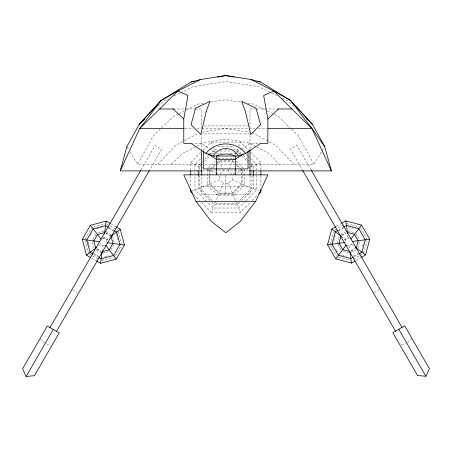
<?xml version="1.0" encoding="UTF-8"?>
<svg xmlns="http://www.w3.org/2000/svg" width="452" height="452" viewBox="0 0 452 452"><rect width="100%" height="100%" fill="white"/><g stroke="black" fill="none" stroke-linecap="round" stroke-linejoin="round"><path stroke-width="0.34" stroke-dasharray="2.26 1.69" d="M102.192 251.114L102.87 245.961L100.35 244.509L100.05 243.385M106.83 241.566L106.378 239.882L103.858 238.43L104.197 235.854M330.096 244.43L333.452 231.921M333.616 241.453L335.712 233.639M337.412 243.464L339.311 236.385M345.17 241.357L345.622 239.673L348.142 238.221L349.825 238.673M346.322 245.001L349.13 245.752L351.65 244.3L351.95 243.176M357.792 248.238L359.69 241.153M362.611 246.43L363.832 241.871M363.47 253.369L366.821 240.865M201.496 202.468L211.287 212.254L223.226 183.439L228.418 183.439L232.091 179.766L232.091 175.868M228.949 169.613L228.418 170.901L232.091 174.574L244.34 169.494M229.215 168.969L232.413 161.251L234.373 163.217M232.949 159.952L234.085 157.206M235.113 154.737L238.3 147.041M238.554 146.42L240.351 142.081L248.673 150.397M200.428 164.291L137.657 164.291L153.544 135.56L173.568 116.288L178.54 113.831M85.168 239.164L91.637 227.949M90.343 235.458L92.366 231.955M92.807 239.56L96.474 233.215M140.979 169.958L155.081 145.538L161.613 149.313L149.623 170.082M110.921 250.024L113.921 244.826M115.429 255.849L121.56 245.227M251.052 164.291L313.982 164.291L323.999 147.753M157.821 164.291L176.127 145.052L184.162 140.804M190.733 170.246L190.733 162.635L200.518 152.844M202.965 150.397L211.287 142.081L240.351 142.081M200.343 159.019L194.97 164.392L194.97 171.297M200.626 163.262L198.174 165.714L198.174 169.879M201.117 162.771L202.592 161.302M204.553 159.336L208.479 155.409M208.971 154.923L214.367 149.522L218.531 149.522M201.643 164.358L199.665 166.336L199.665 171.229M204.609 161.392L209.547 156.448M211.525 154.471L214.988 151.013M208.632 167.941L215.095 161.471M215.079 164.488L209.259 170.308L209.259 175.11M217.022 162.545L218.96 160.607L232.678 160.607L242.379 170.308L242.379 175.11M210.886 169.596L209.903 170.573L209.903 183.761L219.226 193.083L232.413 193.083L241.735 183.761L241.735 170.573L240.752 169.596M212.847 167.63L216.282 164.195M216.774 163.709L219.226 161.251L232.413 161.251M220.011 174.11L223.226 170.901L222.689 169.613M237.639 202.332L236.656 203.321L214.988 203.321L213.999 202.332M239.617 200.355L251.973 188.004L251.973 171.924M239.724 202.36L237.272 204.812L214.367 204.812L211.915 202.36M241.69 200.394L253.465 188.62L253.465 175.432M245.436 201.18L238.599 208.016L213.045 208.016L207.18 202.157M245.922 200.688L256.668 189.947L256.668 171.986M211.287 212.254L240.351 212.254L250.142 202.468M252.097 200.507L256.99 195.614M158.115 106.231L163.11 101.423L168.703 98.655M171.331 164.291L182.58 153.567L196.202 146.369M407.342 342.763L411.461 338.943M98.287 246.091L100.35 244.509M106.378 239.882L110.503 236.718M236.972 152.245L240.939 149.555M241.504 149.171L250.007 143.414L259.843 143.414M336.463 226.328L341.164 223.616M334.983 229.921L345.017 224.13M338.265 230.096L342.944 227.401M338.395 230.989L343.65 227.955M340.808 234.43L345.424 231.763M341.881 235.176L346.119 232.735M341.565 235.78L346.215 233.096M344.192 239.56L348.351 237.159M351.057 250.883L355.125 248.532M351.159 251.239L355.391 248.798M351.266 252.544L355.888 249.883M353.622 256.018L358.295 253.323M353.746 256.911L358.425 254.21M353.436 259.16L359.34 255.753M359.928 255.414L362.289 254.052M356.114 260.358L360.809 257.646M374.064 292.664L379.409 289.579M184.783 140.476L198.377 133.295M196.823 146.041L203.016 142.77L225.825 139.041L248.634 142.77L256.064 146.697M174.297 95.886L179.885 93.118M180.506 92.807L192.931 86.654L225.819 81.575L258.708 86.654L269.268 91.886M179.161 113.52L184.128 111.062M186.614 109.83L198.417 103.988L203.897 103.141M191.97 191.185L219.553 179.766L223.226 183.439M248.34 167.839L250.261 167.042M250.86 166.794L260.906 162.635L260.906 170.246M401.455 344.899L405.484 343.656M93.298 227.006L105.146 223.83M96.316 228.921L102.83 227.175M97.756 232.865L104.197 231.141M102.175 238.882L103.858 238.43M102.87 245.961L105.678 245.21M102.531 253.25L109.61 251.352M104.548 257.041L109.107 255.821M101.581 260.555L113.429 257.38M202.372 132.193L225.825 128.357L249.272 132.193M210.751 102.084L225.819 99.756L240.893 102.084M173.681 108.977L194.693 108.977M195.343 108.977L201.632 108.977L201.632 127.916M256.295 108.977L250.007 108.977L250.007 127.345M256.945 108.977L278.455 108.977M203.733 125.927L249.306 125.927M184.902 128.47L193.366 128.47M196.891 128.47L201.129 128.47M201.829 128.47L248.397 128.47M249.103 128.47L254.747 128.47M258.273 128.47L267.448 128.47M250.007 133.888L201.632 133.888L201.632 149.335M191.094 143.414L201.632 143.414L208.999 148.403M217.875 146.318L233.074 146.318M224.78 149.522L226.859 149.522M233.108 149.522L237.272 149.522L241.198 153.448M219.881 151.013L232.458 151.013M209.383 153.397L213.576 153.397M216.372 153.397L221.972 153.397M229.667 153.397L235.272 153.397L235.272 154.72M238.063 153.397L242.255 153.397M218.084 158.488L233.56 158.488M200.959 164.291L250.504 164.291M202.869 170.901L249.476 170.901M201.632 186.337L250.007 186.337M247.741 103.141L253.222 103.988L266.889 110.751M346.853 223.627L358.702 226.802M347.87 226.616L355.684 228.712M347.803 230.932L354.888 232.831M343.028 251.318L349.469 253.041M341.588 255.261L346.147 256.482M338.571 257.177L350.419 260.352M46.516 343.865L51.212 345.311M190.733 162.635L202.739 167.607M207.298 169.494L215.05 172.709M215.694 172.975L218.265 174.037M232.091 179.766L259.047 190.93M271.754 93.118L276.726 95.575M282.314 98.344L288.529 101.423L294.523 107.192M267.511 111.062L278.07 116.288L291.088 128.814M252.035 132.639L275.517 145.052L293.823 164.291M256.679 147.024L269.064 153.567L279.268 164.291M110.836 223.825L115.537 226.537M106.983 224.339L109.344 225.701M109.938 226.04L115.836 229.452M109.056 227.605L113.734 230.305M108.35 228.164L113.605 231.198M105.994 231.639L111.192 234.633M105.881 232.944L110.723 235.735M105.785 233.3L110.435 235.989M103.649 237.362L107.808 239.763M96.875 248.741L101.525 251.425M96.609 249.007L100.841 251.448M96.112 250.086L100.734 252.753M91.372 252.182L93.123 253.193M93.705 253.532L98.96 256.566M93.575 254.419L98.253 257.12M89.711 254.261L92.072 255.623M92.66 255.962L98.564 259.369M91.779 258.194L95.886 260.567M72.591 289.788L77.343 292.529M209.57 148.787L214.672 152.245M341.497 236.509L345.622 239.673M351.65 244.3L353.713 245.882M40.539 339.153L44.658 342.972M291.585 129.3L298.094 135.56L313.982 164.291M250.628 152.358L260.906 162.635M246.413 154.132L247.877 155.601M248.363 156.087L250.318 158.042M250.809 158.528L256.668 164.392L256.668 171.297M243.159 155.409L247.086 159.336M247.577 159.827L249.046 161.302M251.013 163.262L253.465 165.714L253.465 169.879M236.656 151.013L241.102 155.46M241.594 155.957L248.018 162.381M250.984 165.347L251.973 166.336L251.973 171.229M236.046 160.974L244.001 168.935M236.339 165.178L238.792 167.63M212.022 200.355L199.665 188.004L199.665 171.924M209.954 200.394L198.174 188.62L198.174 175.432M206.694 201.665L194.97 189.947L194.97 171.986M193.671 194.637L199.541 200.507M126.927 146.572L128.718 149.527M130.148 151.889L137.657 164.291M360.363 227.74L366.832 238.955M355.526 233.006L359.193 239.357M311.371 170.359L296.919 145.329L290.387 149.103L302.377 169.873M337.746 244.04L341.413 250.391M336.288 249.894L338.311 253.397M330.44 245.018L336.57 255.64M211.287 142.081L213.084 146.42M213.344 147.041L215.18 151.476M217.553 157.206L218.689 159.952M219.226 161.251L222.424 168.969M228.418 183.439L235.413 200.332M235.65 200.903L240.351 212.254M118.373 231.469L121.548 243.317M116.288 233.848L118.384 241.662M112.52 235.944L114.588 243.673M92.485 242.006L94.039 247.798M88.168 242.08L89.389 246.639M85.004 240.413L88.53 253.578M347.718 235L348.142 238.221M349.13 245.752L349.554 248.973M260.906 175.783L260.906 188.241M250.007 134.99L250.007 149.335M250.007 175.545L250.007 194.818L201.632 194.818L201.632 175.545M244.498 169.432L244.498 184.908L233.56 195.846L218.084 195.846L207.14 184.908L207.14 169.432M242.379 175.794L242.379 184.026L232.678 193.727L218.96 193.727L209.259 184.026L209.259 175.794M225.819 175.545L225.819 194.818M219.553 175.868L219.553 179.766M190.733 175.783L190.733 187.546"/><path stroke-width="0.68" d="M96.474 260.906L100.587 263.279L102.107 251.758L109.237 249.849L112.927 243.453L111.017 236.323M104.452 233.921L106.141 221.107L110.254 223.486M249.476 170.901L331.401 170.901L324.711 146.572L312.501 124.498L290.506 100.446L273.799 91.027L263.663 95.53L267.866 118.961L267.866 143.414L260.544 143.414L245.752 153.397L238.379 156.019L213.259 156.019L205.892 153.397L191.094 143.414L183.778 143.414L183.778 118.961L187.975 95.53L177.839 91.027L161.132 100.446L139.137 124.498L126.927 146.572L120.238 170.901L202.163 170.901M354.939 261.036L351.413 263.075L335.689 258.86L327.553 244.764L331.762 229.04L335.876 226.667M356.289 247.86L358.199 240.73L354.509 234.334L347.379 232.424M361.397 257.307L365.51 254.934L369.725 239.21L361.583 225.113L345.859 220.904L341.746 223.277M120.238 170.901L139.747 128.47L161.132 100.446L191.162 81.981L200.615 79.507L225.819 75.54L251.029 79.507L260.476 81.981L290.506 100.446L311.897 128.47L324.711 146.572M255.691 201.309L267.866 174.856L183.778 174.856L195.948 201.309L211.22 221.271L225.819 232.746L240.419 221.271L255.691 201.309L195.948 201.309M425.886 376.25L429.4 368.646L404.681 325.83L392.822 332.678L417.541 375.493L425.886 376.25L398.749 329.254M90.603 257.516L86.49 255.143L82.275 239.419L90.417 225.322L106.141 221.107M49.98 327.576L140.629 170.568M26.114 376.459L34.459 375.702L59.178 332.887L47.319 326.039L22.6 368.855L26.114 376.459L53.251 329.463M56.517 331.35L149.335 170.579M100.587 263.279L116.311 259.069L124.447 244.973L120.238 229.249L116.124 226.876M335.689 258.86L346.322 245.001M350.95 238.972L361.583 225.113M161.132 100.446L139.137 124.498L140.634 123.057M258.951 193.659L260.906 191.699L260.906 189.625M184.196 128.47L139.747 128.47L177.839 91.027L200.615 79.507M142.634 121.13L144.629 119.209M267.866 118.961L278.455 108.977M86.49 255.143L96.739 247.278M111.531 235.927L120.238 229.249M243.492 153.929L235.272 159.347L216.372 159.347L208.152 153.929M337.678 230.435L335.344 231.786L332.022 244.176L338.435 255.284L350.825 258.6L353.165 257.25M343.526 227.062L346.447 225.373L358.837 228.695L365.25 239.797L361.928 252.188L359.007 253.877M104.621 232.633L97.491 234.543L93.801 240.939L95.711 248.069M191.162 81.981L194.626 81.337M217.502 77.089L225.819 75.54L231.367 76.574M327.553 244.764L344.87 242.481M352.402 241.492L369.725 239.21M159.709 108.977L173.681 108.977M277.957 108.977L291.93 108.977L311.897 128.47L331.401 170.901M268.149 128.47L311.897 128.47M82.275 239.419L99.598 241.701M107.13 242.69L124.447 244.973M232.752 76.829L234.136 77.089M257.013 81.337L260.476 81.981M251.029 79.507L273.799 91.027L291.93 108.977M108.474 227.271L105.553 225.582L93.163 228.898L86.75 240.006L90.072 252.397L92.993 254.086M114.322 230.644L116.656 231.995L119.978 244.385L113.565 255.487L101.175 258.81L98.835 257.459M331.762 229.04L340.983 236.113L339.073 243.244L342.763 249.64L349.893 251.549L351.413 263.075M355.261 247.069L365.51 254.934M173.184 108.977L183.778 118.961M307.01 119.209L309.01 121.13M310.507 122.577L312.501 124.498L295.455 105.898M192.688 193.659L190.733 191.699L190.733 188.93M90.417 225.322L101.05 239.181M105.678 245.21L116.311 259.069M311.371 170.359L402.02 327.367M302.665 170.37L395.483 331.141M345.859 220.904L347.548 233.712M260.906 170.941L260.906 175.093M253.465 170.573L253.465 175.432M250.007 149.974L250.007 175.144M248.024 150.855L248.024 168.907L203.615 168.907L203.615 150.855M235.272 174.856L235.272 156.042A23.363 23.363 0 0 0 216.372 156.019L216.372 174.856M201.632 149.974L201.632 175.144M198.174 170.573L198.174 175.432M190.733 170.941L190.733 175.093M213.259 156.019A14.278 14.278 0 0 1 238.379 156.019M205.892 153.397A25.685 25.685 0 0 1 245.752 153.397M206.225 111.282L200.852 134.538L191.066 124.599L195.586 108.203L210.016 101.35L206.225 111.282M260.578 124.599L250.787 134.538L245.419 111.282L241.622 101.35L256.052 108.203L260.578 124.599"/></g></svg>
